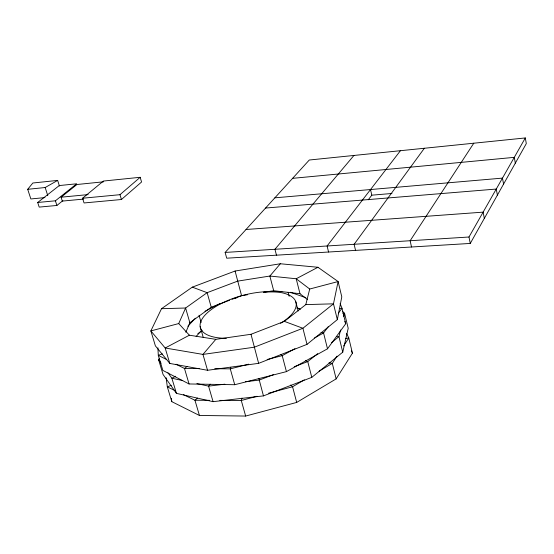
<?xml version="1.0" encoding="UTF-8"?>
<svg xmlns="http://www.w3.org/2000/svg" width="554" height="554" viewBox="0 0 554 554"><rect width="100%" height="100%" fill="white"/><g stroke="black" fill="none" stroke-linecap="round" stroke-linejoin="round"><path stroke-width="0.83" d="M337.331 319.63L341.797 296.889L338.106 281.543L317.948 267.27L280.345 263.766L235.09 271.031L192.3 287.152L161.512 308.703L150.861 330.918L155.383 345.876L169.808 363.445L207.535 370.287L258.635 363.341L307.006 344.366L337.331 319.63L333.48 303.821L338.106 281.543L309.714 289.029L296.203 278.759L269.86 276.044L237.631 281.134L207.141 292.671L185.597 308.017L178.727 323.571L150.861 330.918L165.175 348.002L169.808 363.445M159.379 358.279L158.624 359.816L163.056 374.469L176.428 393.361L213.075 401.664L263.455 395.888L311.791 377.357L342.746 352.178L348.203 328.314L344.567 313.232L342.587 311.604M340.565 329.969L338.958 336.666L342.746 352.178M343.771 316.576L344.567 313.232L342.905 313.647M305.801 304.61L333.48 303.821L302.899 328.266L254.251 347.219L202.958 354.408L165.175 348.002L189.385 335.212L215.818 339.339L250.997 334.284L284.347 321.368L305.801 304.61L309.714 289.029M241.946 398.077L241.288 400.494L245.651 416.054L296.688 402.426L336.153 378.894L352.434 353.154L348.785 338.023L346.589 333.411M230.838 367.288L230.277 368.853L234.73 384.718L286.432 371.63L327.504 348.798L345.731 323.716L342.005 308.266L340.114 303.585M185.825 332.248L189.863 322.74L211.24 307.221L229.598 300.233M470.263 243.441L526.3 143.597L525.31 137.946L309.291 160.016L225.139 252.437L226.704 258.192L470.263 243.441L468.989 237.008L525.31 137.946M337.012 356.139L332.303 363.382L319.062 371.18M343.605 345.994L348.785 338.023L345.398 338.522M473.781 143.209L410.147 240.734L411.497 247.001M424.371 148.257L354.124 244.279L355.543 250.394M328.176 326.798L323.571 332.975L314.547 337.919M338.418 313.072L342.005 308.266L339.45 308.626M368.265 199.814L371.796 195.174L391.955 193.478M400.417 150.709L327.102 245.983L328.557 252.022M44.978 197.591L30.851 198.955L27.7 189.309L32.838 183.007L57.651 180.403L59.437 186.047M353.944 155.452L274.943 249.286L276.46 255.179M215.818 339.339L202.958 354.408L207.535 370.287M280.345 263.766L269.86 276.044L273.69 290.725L299.991 293.717L307.442 299.548M210.236 384.185L208.574 386.124L213.075 401.664M196.123 336.5L201.829 330.191M187.868 326.271L195.368 318.183M121.43 199.509L141.554 182.01L140.176 177.294L103.425 181.054L82.581 198.228L84.049 202.958L121.43 199.509L119.983 194.689L140.176 177.294M197.591 398.097L194.946 400.244L183.436 394.67M37.7 202.48L55.407 200.804L76.708 183.783L59.285 185.562L37.7 202.48L39.196 207.099L56.896 205.465L62.865 200.645M83.439 199.101L62.311 201.095L61.079 197.203L76.937 184.51L103.653 181.795M317.712 353.625L307.754 361.575L294.209 366.734M331.652 342.497L338.958 336.666L336.403 336.666M187.169 366.45L184.475 368.452L176.006 364.22M197.84 333.695L202.058 330.683M304.347 379.836L292.574 386.761L268.586 393.181M27.7 189.309L45.172 187.529L57.651 180.403M294.998 348.639L282.215 355.647L267.139 359.484M317.948 267.27L296.203 278.759L299.991 293.717M175.68 376.249L171.885 378.244L176.428 393.361M204.98 311.286L220.353 303.377M171.338 385.265L167.329 386.872L171.802 401.657L199.44 415.472L245.651 416.054M231.994 299.319L241.572 295.67L247.486 294.763M273.489 374.629L259.147 380.099L245.436 381.734M162.267 353.868L158.299 355.37L162.848 370.411L189.059 383.964L234.73 384.718M257.001 396.283L241.288 400.494L219.834 400.376M234.82 298.26L237.292 297.616M248.704 364.172L230.277 368.853L214.723 368.722M263.545 292.29L273.69 290.725M224.862 384.185L208.574 386.124L196.899 383.617M61.079 197.203L88.134 194.599M82.581 198.228L119.983 194.689M292.609 178.34L514.278 157.35L515.324 163.16M274.86 197.826L502.471 178.111L503.572 184.087M265.56 208.048L496.252 189.053L497.388 195.112M246.024 229.501L483.13 212.14L484.321 218.387M225.139 252.437L468.989 237.008M263.939 292.096L281.931 291.584M161.512 308.703L185.597 308.017L189.863 322.74M209.53 400.32L194.946 400.244L199.44 415.472M199.163 368.583L184.475 368.452L189.059 383.964M296.847 308.114L299.34 308.467M328.958 362.891L332.303 363.382L336.153 378.894M321.015 332.594L323.571 332.975L327.504 348.798M182.73 380.57L171.885 378.244L167.959 372.78M290.372 292.27L305.843 297.699M297.173 308.093L300.303 309.243M192.3 287.152L207.141 292.671L211.24 307.221M284.347 321.368L302.899 328.266L307.006 344.366M305.42 360.55L307.754 361.575L311.791 377.357M175.002 390.584L167.329 386.872L166.117 377.731M166.768 359.601L158.299 355.37L157.911 347.815M290.677 385.023L292.574 386.761L296.688 402.426M280.989 354.456L282.215 355.647L286.432 371.63M178.727 323.571L189.385 335.212M158.624 359.816L161.076 363.23M351.368 350.883L352.434 353.154M344.775 321.32L345.731 323.716M45.172 187.529L47.776 195.645M55.407 200.804L56.896 205.465M199.059 315.254L201.13 322.49M200.146 326.625L203.214 337.31M258.635 363.341L250.997 334.284M263.455 395.888L258.843 378.479M241.572 295.67L235.09 271.031M288.135 292.228L289.181 296.307M295.829 301.833L298.163 311.002M370.536 189.544L371.796 195.174M171.338 398.271L171.802 401.657M226.357 338.307A49.458 20.29 -14.8 0 1 208.221 312.027A49.458 20.29 -14.8 0 1 279.562 292.325A49.458 20.29 -14.8 0 1 280.539 323.335"/></g></svg>
